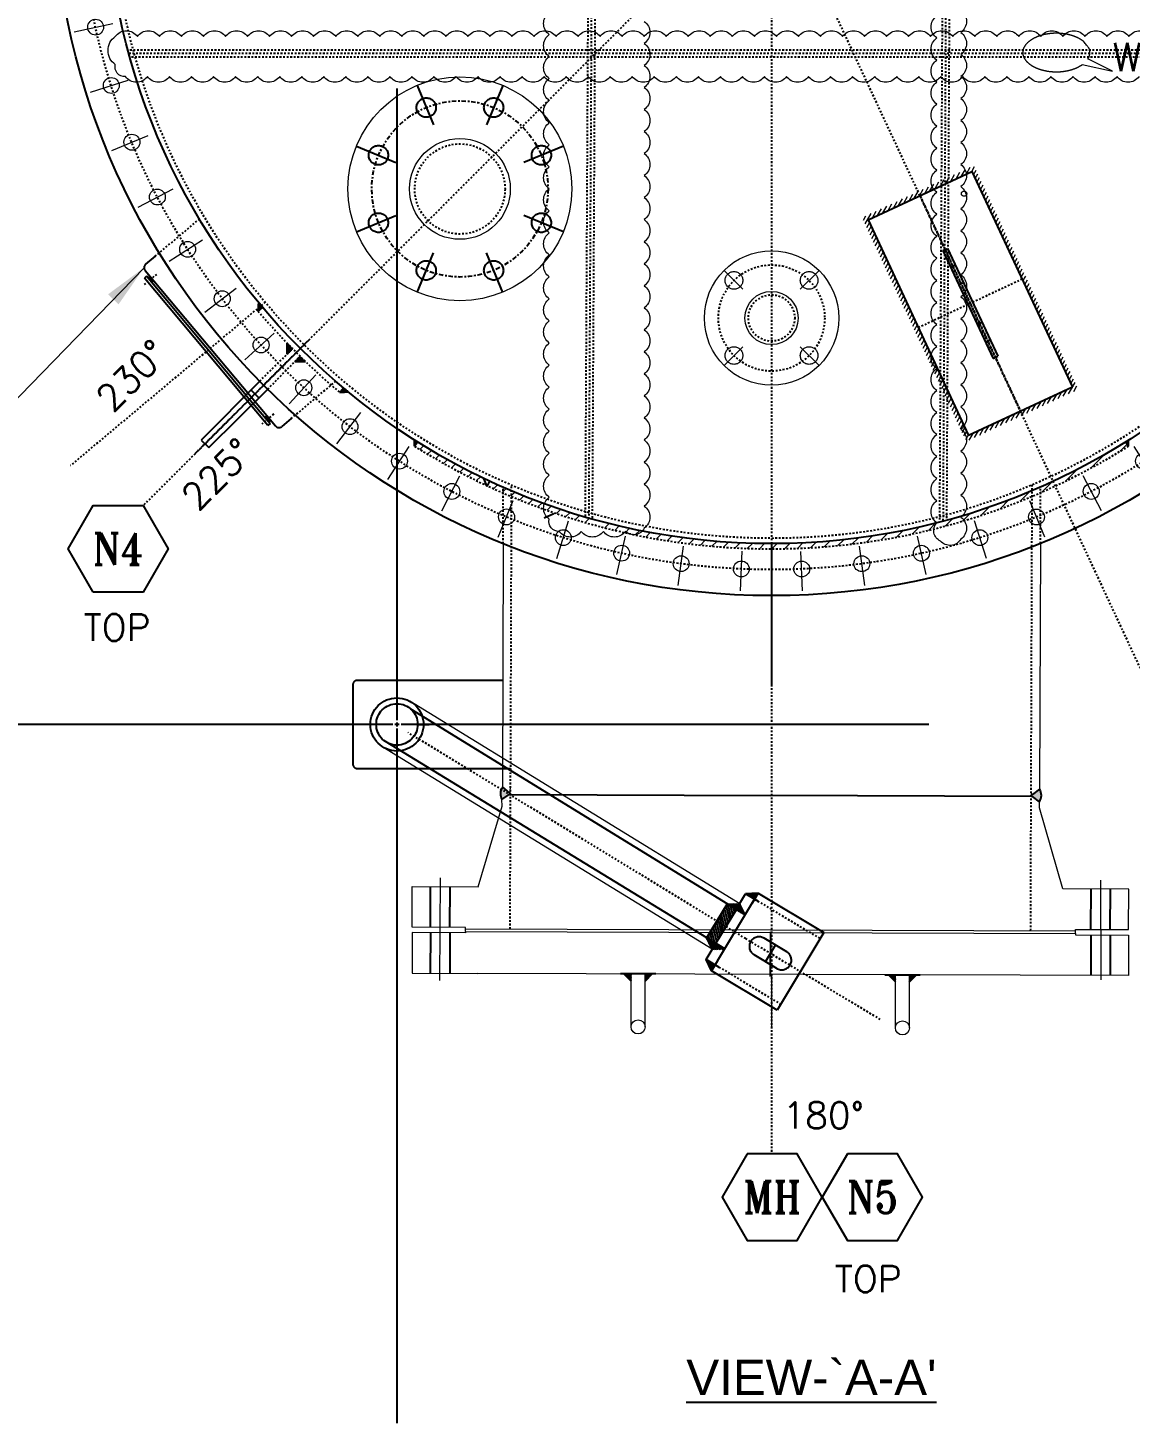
# Model space of a CAD drawing. Header units: inches. Extents: x 26960 to 35074, y -20333 to -19295.
# Drawn here: x 27244.2 to 27306.7, y -19466.1 to -19386.9 of the extents above; entities that cross this region are included whole.
import ezdxf
from ezdxf.enums import TextEntityAlignment as Align

# ---------------------------------------------------------------- set-up
doc = ezdxf.new("R2010")
doc.units = ezdxf.units.IN
doc.header["$LTSCALE"] = 200
doc.header["$MEASUREMENT"] = 0
for name, pattern in [('CENTER', [2, 1.25, -0.25, 0.25, -0.25]), ('CENTER2', [1.125, 0.75, -0.125, 0.125, -0.125]), ('DASHED', [0.75, 0.5, -0.25]), ('DASHED2', [0.375, 0.25, -0.125]), ('HIDDEN2', [0.1875, 0.125, -0.0625]), ('PHANTOM2', [31.75, 15.875, -3.175, 3.175, -3.175, 3.175, -3.175])]:
    doc.linetypes.add(name, pattern=pattern)
for name, color, linetype, lineweight in [('1 (CEN)', 1, 'CENTER2', 9), ('AM_5', 3, 'Continuous', 15), ('B-OBJ', 7, 'Continuous', 13), ('DRAWING', 7, 'Continuous', 25), ('EQUIPMENT', 4, 'Continuous', 13), ('HAT', 8, 'Continuous', 9), ('OBJECT', 7, 'Continuous', 18)]:
    doc.layers.add(name, color=color, linetype=linetype, lineweight=lineweight)
for name, color, linetype in [('6-6', 3, 'HIDDEN2'), ('CEN', 3, 'CENTER'), ('CENTER', 1, 'CENTER'), ('DIMENSION', 8, 'Continuous'), ('EQPT', 6, 'Continuous'), ('text', 3, 'Continuous'), ('WELD', 5, 'Continuous')]:
    doc.layers.add(name, color=color, linetype=linetype)
doc.styles.add('ARIAL', font='arial.ttf')
doc.styles.add('ROMANS', font='romans.shx')
doc.styles.add('ROMANT', font='romant.shx')
doc.styles.add('RS', font='ROMANS.shx', dxfattribs={"width": 0.8})
doc.dimstyles.new('VEP-5', dxfattribs={"dimscale": 0, "dimtxt": 2.5, "dimasz": 2.5, "dimexe": 1, "dimexo": 1, "dimgap": 1, "dimtad": 1, "dimdec": 0, "dimlfac": 20, "dimzin": 9, "dimdsep": 46, "dimtxsty": 'ROMANS', "dimcen": 0, "dimclrd": 256, "dimclre": 256, "dimclrt": 40, "dimadec": 0, "dimazin": 0, "dimtfac": 1, "dimtdec": 0, "dimtofl": 0, "dimtmove": 0, "dimatfit": 3, "dimfxl": 1.25, "dimlwd": -1, "dimlwe": -1, "dimarcsym": 0})
pattern_1 = [(194, (26583.121593, -20590.140154), (0.00756005924, -0.03032174145), []), (284, (26583.121593, -20590.140154), (0.03032174145, 0.00756005924), [])]
pattern_2 = [(315, (26883.91488, -21180.854013), (0.0220970869, 0.0220970869), []), (45, (26883.91488, -21180.854013), (-0.0220970869, 0.0220970869), [])]
pattern_3 = [(315, (26883.914705, -21180.905054), (0.0220970869, 0.0220970869), []), (45, (26883.914705, -21180.905054), (-0.0220970869, 0.0220970869), [])]

# ---------------------------------------------------------------- blocks, each defined once
blk = doc.blocks.new('*U67')
at = {"layer": 'B-OBJ', "color": 2}
blk.add_line((0, 22.4), (0, -22.4), dxfattribs=at)
at = {"layer": 'B-OBJ', "color": 7}
blk.add_circle((0, -2.4), 9, dxfattribs=at)
blk = doc.blocks.new('*U66')
at = {"layer": 'B-OBJ', "color": 0, "linetype": 'ByBlock', "lineweight": -2}
for p, rotation in [((-18960.8, -22948.2), 85), ((-18963.8, -23016.9), 90), ((-18960.8, -23085.5), 95), ((-18951.9, -23153.7), 99.99999999999999), ((-18937, -23220.8), 105), ((-18916.3, -23286.3), 110), ((-18890, -23349.8), 115), ((-18858.3, -23410.8), 120), ((-18821.4, -23468.8), 125), ((-18779.5, -23523.3), 130), ((-18733.1, -23574), 135), ((-18682.4, -23620.4), 140), ((-18627.9, -23662.3), 145), ((-18569.9, -23699.2), 150), ((-18508.9, -23730.9), 155), ((-18445.4, -23757.2), 160), ((-18379.9, -23777.9), 165), ((-17972, -23777.9), 194.9999999999999), ((-18312.8, -23792.8), 170), ((-18039.1, -23792.8), 190), ((-18244.6, -23801.8), 175), ((-18175.9, -23804.8), 180), ((-18107.3, -23801.8), 185)]:
    blk.add_blockref('*U67', p, dxfattribs=dict(at, rotation=rotation))
at = {"layer": 'B-OBJ', "color": 0, "linetype": 'ByBlock', "lineweight": -2, "transparency": 16777216}
for p, rotation in [((-18960.8, -22948.2), 85), ((-18960.8, -22948.2), 85), ((-18960.8, -22948.2), 85), ((-18963.8, -23016.9), 90), ((-18963.8, -23016.9), 90), ((-18963.8, -23016.9), 90), ((-18960.8, -23085.5), 95), ((-18960.8, -23085.5), 95), ((-18960.8, -23085.5), 95), ((-18951.9, -23153.7), 99.99999999999999), ((-18951.9, -23153.7), 99.99999999999999), ((-18951.9, -23153.7), 99.99999999999999), ((-18937, -23220.8), 105), ((-18937, -23220.8), 105), ((-18937, -23220.8), 105), ((-18916.3, -23286.3), 110), ((-18916.3, -23286.3), 110), ((-18916.3, -23286.3), 110), ((-18890, -23349.8), 115), ((-18890, -23349.8), 115), ((-18890, -23349.8), 115), ((-18858.3, -23410.8), 120), ((-18858.3, -23410.8), 120), ((-18858.3, -23410.8), 120), ((-18821.4, -23468.8), 125), ((-18821.4, -23468.8), 125), ((-18821.4, -23468.8), 125), ((-18779.5, -23523.3), 130), ((-18779.5, -23523.3), 130), ((-18779.5, -23523.3), 130), ((-18733.1, -23574), 135), ((-18733.1, -23574), 135), ((-18733.1, -23574), 135), ((-18682.4, -23620.4), 140), ((-18682.4, -23620.4), 140), ((-18682.4, -23620.4), 140), ((-18627.9, -23662.3), 145), ((-18627.9, -23662.3), 145), ((-18627.9, -23662.3), 145), ((-18569.9, -23699.2), 150), ((-18569.9, -23699.2), 150), ((-18569.9, -23699.2), 150), ((-18508.9, -23730.9), 155), ((-18508.9, -23730.9), 155), ((-18508.9, -23730.9), 155), ((-18445.4, -23757.2), 160), ((-18445.4, -23757.2), 160), ((-18445.4, -23757.2), 160), ((-18379.9, -23777.9), 165), ((-18379.9, -23777.9), 165), ((-18379.9, -23777.9), 165), ((-17972, -23777.9), 194.9999999999999), ((-17972, -23777.9), 194.9999999999999), ((-17972, -23777.9), 194.9999999999999), ((-18312.8, -23792.8), 170), ((-18312.8, -23792.8), 170), ((-18312.8, -23792.8), 170), ((-18039.1, -23792.8), 190), ((-18039.1, -23792.8), 190), ((-18039.1, -23792.8), 190), ((-18244.6, -23801.8), 175), ((-18244.6, -23801.8), 175), ((-18244.6, -23801.8), 175), ((-18175.9, -23804.8), 180), ((-18175.9, -23804.8), 180), ((-18175.9, -23804.8), 180), ((-18107.3, -23801.8), 185), ((-18107.3, -23801.8), 185), ((-18107.3, -23801.8), 185)]:
    blk.add_blockref('*U67', p, dxfattribs=dict(at, rotation=rotation))
blk = doc.blocks.new('*U70')
at = {"color": 2, "linetype": 'DASHED'}
for p, q in [((-127, 0), (-78.6, 0)), ((127, 0), (78.6, 0))]:
    blk.add_line(p, q, dxfattribs=at)
at = {"color": 7, "linetype": 'DASHED'}
for centre in [(-100, 0), (100, 0)]:
    blk.add_circle(centre, 11, dxfattribs=at)
blk = doc.blocks.new('*U69')
at = {"layer": 'CEN', "color": 0, "linetype": 'ByBlock', "lineweight": -2, "transparency": 16777216}
for rotation in [90, 270, 90, 270, 90, 270, 45, 135, 225, 315, 45, 135, 225, 315, 45, 135, 225, 315, 180, 180, 180]:
    blk.add_blockref('*U70', (-34758.3, -17869.5), dxfattribs=dict(at, rotation=rotation))
blk.add_blockref('*U70', (-34758.3, -17869.5), dxfattribs=at)
blk = doc.blocks.new('*U72')
at = {"color": 2, "linetype": 'DASHED'}
for p, q in [((76.2, 0), (46.05, 0)), ((-76.2, 0), (-46.05, 0))]:
    blk.add_line(p, q, dxfattribs=at)
at = {"color": 7, "linetype": 'DASHED'}
for centre in [(-60.3, 0), (60.3, 0)]:
    blk.add_circle(centre, 10, dxfattribs=at)
blk = doc.blocks.new('*U71')
at = {"layer": 'EQUIPMENT', "color": 0, "linetype": 'ByBlock', "lineweight": -2, "transparency": 16777216}
for rotation in [90, 270, 90, 270, 90, 270, 180, 180, 180]:
    blk.add_blockref('*U72', (-32478.1, -16289.6), dxfattribs=dict(at, rotation=rotation))
blk.add_blockref('*U72', (-32478.1, -16289.6), dxfattribs=at)
blk = doc.blocks.new('*U73')
at = {"color": 0, "linetype": 'CENTER2', "transparency": 16777216}
blk.add_line((0.004, 1.27), (-0.004, -1.27), dxfattribs=at)
blk = doc.blocks.new('*U74')
at = {"color": 0, "linetype": 'CENTER2', "transparency": 16777216}
for p, q in [((0, 0.235), (0, 39.636)), ((-30.18, 0), (-0.235, 0)), ((0.235, 0), (30.27, 0)), ((0, -36.075), (0, -0.235))]:
    blk.add_line(p, q, dxfattribs=at)
at = {"color": 0, "linetype": 'Continuous', "transparency": 16777216}
for p, q in [((-0.117, 0), (0.117, 0)), ((0, -0.117), (0, 0.117))]:
    blk.add_line(p, q, dxfattribs=at)
blk = doc.blocks.new('*D247')
at = {"layer": 'AM_5', "transparency": 16777216}
blk.add_line((27318.608, -19355.963), (27304.589, -19365.704), dxfattribs=at)
blk.add_solid([(27318.75, -19356.168), (27318.465, -19355.758), (27319.839, -19355.107)], dxfattribs=at)
at = {"layer": 'Defpoints', "color": 0, "transparency": 16777216}
for p in [(27319.839, -19355.107), (27252.913, -19401.611)]:
    blk.add_point(p, dxfattribs=at)
at = {"layer": 'AM_5', "color": 40, "transparency": 16777216, "insert": (27307.139, -19361.801), "char_height": 1.5, "attachment_point": 5, "rotation": 34.79354, "style": 'ROMANS'}
blk.add_mtext('%%c1630', dxfattribs=at)

msp = doc.modelspace()

# ---------------------------------------------------------------- hatches: boundary and pattern name
at = {"linetype": 'DASHED'}
h = msp.add_hatch(dxfattribs=at)
h.set_pattern_fill('ANSI37', color=5, scale=0.025, angle=269.8050376)
h.set_pattern_definition([(314.80503761, (28713.2045258, -20692.475068), (0.0022172149383, 0.002202176859), []), (44.80503761, (28713.2045258, -20692.475068), (-0.002202176859, 0.0022172149383), [])])
h.paths.add_polyline_path([(27301.57866, -19430.09538), (27301.18138, -19430.39809), (27301.10138, -19430.39781), (27301.10104, -19430.49781), (27301.18104, -19430.49809), (27301.57625, -19430.80349, 0.29584893)])
h.paths.add_polyline_path([(27271.49941, -19430.29304), (27271.12072, -19429.96737, 0.30301646), (27271.08125, -19430.67438), (27271.49394, -19430.39289), (27271.57371, -19430.39734), (27271.57405, -19430.29734)])
h = msp.add_hatch(dxfattribs=at)
h.set_pattern_fill('ANSI31', color=256, angle=58.9830004)
h.set_pattern_definition([(103.983, (26583.12159, -20590.14015), (-0.121295933, -0.03020425), [])])
h.paths.add_polyline_path([(27282.69436, -19438.53854), (27283.20695, -19438.84653), (27283.78637, -19437.88222), (27283.27378, -19437.57423)])
h.paths.add_polyline_path([(27284.36579, -19436.91791), (27283.8532, -19436.60991), (27283.27378, -19437.57423), (27283.78637, -19437.88222)])
at = {"layer": 'B-OBJ'}
h = msp.add_hatch(dxfattribs=at)
h.set_pattern_fill('ANSI31', color=0, scale=1.5, angle=15)
h.set_pattern_definition([(60, (0, -10.10045), (-0.1623797632, 0.09375), [])])
h.paths.add_polyline_path([(27294.69003, -19396.18822), (27291.51796, -19397.66739), (27297.43461, -19410.3557), (27300.60669, -19408.87653), (27300.50104, -19408.64995), (27297.55554, -19410.02346), (27291.85019, -19397.78831), (27294.79569, -19396.4148)])
h.paths.add_polyline_path([(27297.86211, -19394.70906), (27294.69003, -19396.18822), (27294.79569, -19396.4148), (27297.74119, -19395.04129), (27303.44654, -19407.27645), (27300.50104, -19408.64995), (27300.60669, -19408.87653), (27303.77877, -19407.39737)])
at = {"layer": 'HAT', "lineweight": 15}
h = msp.add_hatch(dxfattribs=at)
h.set_pattern_fill('ANSI31', color=2, scale=4.024083, angle=180, style=0)
h.set_pattern_definition([(225, (0, -3.93867), (0.3556820145, -0.3556820145), [])])
h.paths.add_polyline_path([(27302.4779, -19412.88935, 0.03101831), (27306.62614, -19410.63204), (27306.4667, -19410.37792, -0.03101831), (27302.35111, -19412.61746)])
h.paths.add_polyline_path([(27301.62612, -19413.2739, 0.00613252), (27302.4779, -19412.88935), (27302.35111, -19412.61746, -0.00526522), (27301.62612, -19412.94628)])
h.paths.add_polyline_path([(27301.15896, -19413.47424, 0.00333535), (27301.62612, -19413.2739), (27301.62612, -19412.94628, -0.00335878), (27301.16007, -19413.14804)])
h.paths.add_polyline_path([(27286.37614, -19416.45903, 0.09994611), (27301.15896, -19413.47424), (27301.16007, -19413.14804, -0.10079845), (27286.37614, -19416.15903)])
h.paths.add_polyline_path([(27276.42659, -19415.13696, 0.0661478), (27286.37614, -19416.45903), (27286.37614, -19416.15903, -0.06404373), (27276.81107, -19414.92882)])
h.paths.add_polyline_path([(27273.34518, -19414.16132, 0.02096923), (27276.39, -19415.12704), (27276.46835, -19414.83745, -0.02096732), (27273.44778, -19413.87941)])
h.paths.add_polyline_path([(27273.44778, -19413.87941, -0.01290507), (27271.63235, -19413.16507), (27271.63124, -19413.49018, 0.01207955), (27273.34518, -19414.16132)])
h.paths.add_polyline_path([(27271.63235, -19413.16507, -0.0035263), (27271.14288, -19412.95365), (27271.14288, -19413.28119, 0.00348555), (27271.63124, -19413.49018)])
h.paths.add_polyline_path([(27270.26207, -19412.88361, 0.00634142), (27271.14288, -19413.28119), (27271.14288, -19412.95365, -0.00547681), (27270.38874, -19412.61166)])
h.paths.add_polyline_path([(27266.12614, -19410.63204, 0.03063867), (27270.22202, -19412.86489), (27270.0606, -19412.45658, -0.02852495), (27266.28559, -19410.37792)])
at = {"layer": 'WELD'}
h = msp.add_hatch(dxfattribs=at)
h.set_pattern_fill('ANSI37', color=256, scale=0.25, angle=270)
h.set_pattern_definition([(315, (0, -10.10045), (0.022097086912, 0.022097086912), []), (45, (0, -10.10045), (-0.022097086912, 0.022097086912), [])])
h.paths.add_polyline_path([(27315.9714, -19401.87415, -0.00185527), (27315.79608, -19402.09313), (27316.00951, -19402.30634)])
h.paths.add_polyline_path([(27310.14231, -19407.75306, -0.00179368), (27309.9308, -19407.92282), (27310.35573, -19407.96628)])
h.paths.add_polyline_path([(27248.4867, -19382.35903), (27248.81743, -19382.6232, -0.00175769), (27248.78838, -19382.35903)])
h.paths.add_polyline_path([(27248.81743, -19374.09486), (27248.4867, -19374.35903), (27248.78838, -19374.35903, -0.00175769)])
h.paths.add_polyline_path([(27282.37614, -19340.46958), (27282.00516, -19340.8126, -0.00246882), (27282.37614, -19340.77126)])
h.paths.add_polyline_path([(27290.74713, -19340.8126), (27290.37614, -19340.46958), (27290.37614, -19340.77126, -0.00246882)])
h = msp.add_hatch(dxfattribs=at)
h.set_pattern_fill('ANSI37', color=256, scale=0.25, angle=205)
h.set_pattern_definition([(110, (43830.84235, -48463.692653), (-0.0293653944, -0.01068812948), []), (200, (43830.84235, -48463.692653), (0.01068812948, -0.0293653944), [])])
h.paths.add_polyline_path([(27259.93664, -19405.82891), (27259.33631, -19405.82868), (27259.63047, -19405.53037, 0.00280601)])
h.paths.add_polyline_path([(27258.90487, -19405.40227), (27258.90487, -19404.79523, 0.00284111), (27259.20659, -19405.10577)])
h.paths.add_polyline_path([(27257.25808, -19402.91021), (27257.28423, -19402.47378, 0.00234584), (27257.51187, -19402.74578), (27257.28253, -19402.93918, -0.00024872)])
h.paths.add_polyline_path([(27261.90555, -19407.54486), (27262.09849, -19407.31513, 0.00240038), (27262.37771, -19407.54698), (27261.93944, -19407.57324, -0.00029006)])
h = msp.add_hatch(dxfattribs=at)
h.set_pattern_fill('ANSI37', color=256, scale=0.25, angle=270)
h.set_pattern_definition([(315, (0, -3.93867), (0.022097086912, 0.022097086912), []), (45, (0, -3.93867), (-0.022097086912, 0.022097086912), [])])
h.paths.add_polyline_path([(27306.62614, -19410.63204), (27306.62614, -19410.27732, -0.00124692), (27306.4667, -19410.37792)])
h.paths.add_polyline_path([(27266.12614, -19410.63204), (27266.28559, -19410.37792, -0.00124692), (27266.12614, -19410.27732)])
h = msp.add_hatch(dxfattribs=at)
h.set_pattern_fill('ANSI37', color=256, scale=0.25, angle=149)
h.set_pattern_definition(pattern_1)
h.paths.add_polyline_path([(27282.66867, -19439.74238), (27282.97627, -19440.39153), (27283.18125, -19440.05038)])
h.paths.add_polyline_path([(27284.90407, -19436.02206), (27285.41665, -19436.33005), (27285.62164, -19435.9889)])
h = msp.add_hatch(dxfattribs=at)
h.set_pattern_fill('ANSI37', color=256, scale=0.25, angle=149)
h.set_pattern_definition(pattern_1)
h.paths.add_polyline_path([(27283.01101, -19439.17263), (27283.71954, -19439.15453), (27283.20695, -19438.84653)])
h.paths.add_polyline_path([(27282.69436, -19438.53854), (27283.01101, -19439.17263), (27283.20695, -19438.84653)])
h.paths.add_polyline_path([(27284.87837, -19437.2259), (27284.56173, -19436.59181), (27284.36579, -19436.91791)])
h.paths.add_polyline_path([(27283.8773, -19436.6093), (27284.36918, -19436.91226), (27284.56173, -19436.59181)])
h = msp.add_hatch(dxfattribs=at)
h.set_pattern_fill('ANSI37', color=256, scale=0.25, angle=270)
h.set_pattern_definition(pattern_2)
h.paths.add_polyline_path([(27278.00429, -19440.572), (27278.40429, -19440.572), (27278.40429, -19440.972)])
h = msp.add_hatch(dxfattribs=at)
h.set_pattern_fill('ANSI37', color=256, scale=0.25, angle=270)
h.set_pattern_definition(pattern_2)
h.paths.add_polyline_path([(27279.60429, -19440.572), (27279.20429, -19440.572), (27279.20429, -19440.972)])
h = msp.add_hatch(dxfattribs=at)
h.set_pattern_fill('ANSI37', color=256, scale=0.25, angle=270)
h.set_pattern_definition(pattern_3)
h.paths.add_polyline_path([(27293.00411, -19440.62304), (27293.40411, -19440.62304), (27293.40411, -19441.02304)])
h = msp.add_hatch(dxfattribs=at)
h.set_pattern_fill('ANSI37', color=256, scale=0.25, angle=270)
h.set_pattern_definition(pattern_3)
h.paths.add_polyline_path([(27294.60411, -19440.62304), (27294.20411, -19440.62304), (27294.20411, -19441.02304)])

# ---------------------------------------------------------------- linework, layer by layer
at = {"color": 7, "linetype": 'DASHED', "ltscale": 5e-05}
for p, q in [((27276.18977, -19341.91577, 0.22725), (27275.80187, -19414.69323, 0.22725)), ((27276.59035, -19341.80781, 0.22725), (27276.20128, -19414.80545, 0.22725)), ((27296.29023, -19341.89594, 0.22725), (27295.90098, -19414.92626, 0.22725)), ((27296.68964, -19342.00744, 0.22725), (27296.30156, -19414.81902, 0.22725)), ((27322.88368, -19388.15903, 0.22725), (27249.86861, -19388.15903, 0.22725)), ((27322.77395, -19388.55903, 0.22725), (27249.97834, -19388.55903, 0.22725)), ((27257.34412, -19406.93601, 0.22725), (27259.20659, -19405.10577, 0.22725)), ((27257.79742, -19407.38933, 0.22725), (27259.63047, -19405.53037, 0.22725))]:
    msp.add_line(p, q, dxfattribs=at)
at = {"color": 0, "linetype": 'DASHED'}
for p, q in [((27291.85019, -19397.78831, 0.22725), (27297.74119, -19395.04129, 0.22725)), ((27297.74119, -19395.04129, 0.22725), (27303.44654, -19407.27645, 0.22725)), ((27291.85019, -19397.78831, 0.22725), (27297.55554, -19410.02346, 0.22725)), ((27296.08608, -19399.53698, 0.22725), (27296.35797, -19399.4102, 0.22725)), ((27296.35797, -19399.4102, 0.22725), (27299.21065, -19405.52777, 0.22725)), ((27296.08608, -19399.53698, 0.22725), (27298.93875, -19405.65456, 0.22725)), ((27296.52066, -19400.46893, 0.22725), (27296.79255, -19400.34215, 0.22725)), ((27296.98414, -19401.46289, 0.22725), (27297.25604, -19401.3361, 0.22725)), ((27257.25495, -19402.96244, 0.22725), (27257.28486, -19402.46338, 0.22725)), ((27257.25495, -19402.96244, 0.22725), (27257.51187, -19402.74578, 0.22725)), ((27298.04069, -19403.72865, 0.22725), (27298.31258, -19403.60187, 0.22725)), ((27258.90487, -19405.40442, 0.22725), (27258.90487, -19404.79523, 0.22725)), ((27298.50418, -19404.72261, 0.22725), (27298.77607, -19404.59582, 0.22725)), ((27298.93875, -19405.65456, 0.22725), (27299.21065, -19405.52777, 0.22725)), ((27259.32913, -19405.82868, 0.22725), (27259.93664, -19405.82891, 0.22725)), ((27257.34412, -19406.93601, 0.22725), (27254.02275, -19410.28653, 0.22725)), ((27261.87866, -19407.57688, 0.22725), (27262.09849, -19407.31513, 0.22725)), ((27303.44654, -19407.27645, 0.22725), (27297.55554, -19410.02346, 0.22725)), ((27254.44702, -19410.7108, 0.22725), (27257.79742, -19407.38933, 0.22725)), ((27256.85603, -19407.45326, 0.22725), (27257.28029, -19407.87752, 0.22725)), ((27261.87866, -19407.57688, 0.22725), (27262.37771, -19407.54698, 0.22725)), ((27254.02275, -19410.28653, 0.22725), (27254.44702, -19410.7108, 0.22725)), ((27266.12614, -19410.63204, 0.22725), (27266.12614, -19410.27732, 0.22725)), ((27266.12614, -19410.63204, 0.22725), (27266.28559, -19410.37792, 0.22725)), ((27306.62614, -19410.63204, 0.22725), (27306.4667, -19410.37792, 0.22725)), ((27306.62614, -19410.63204, 0.22725), (27306.62614, -19410.27732, 0.22725)), ((27270.24441, -19412.92152, 0.22725), (27270.0606, -19412.45658, 0.22725)), ((27270.24441, -19412.92152, 0.22725), (27270.38874, -19412.61166, 0.22725)), ((27273.47011, -19414.69856, 0.22725), (27274.02222, -19414.44111, 0.22725)), ((27284.87837, -19437.2259, 0.22725), (27265.91673, -19425.54661, 0.22725)), ((27283.71954, -19439.15453, 0.22725), (27264.47115, -19427.39151, 0.22725)), ((27282.66867, -19439.74238, 0.22725), (27284.90407, -19436.02206, 0.22725)), ((27282.69436, -19438.53854, 0.22725), (27283.8532, -19436.60991, 0.22725)), ((27284.57189, -19436.59555, 0.22725), (27283.00084, -19439.16889, 0.22725)), ((27283.31001, -19439.83609, 0.22725), (27285.41665, -19436.33005, 0.22725)), ((27283.8532, -19436.60991, 0.22725), (27284.56173, -19436.59181, 0.22725)), ((27284.87837, -19437.2259, 0.22725), (27284.56173, -19436.59181, 0.22725)), ((27285.62164, -19435.9889, 0.22725), (27284.90407, -19436.02206, 0.22725)), ((27285.63095, -19436.45881, 0.22725), (27284.90407, -19436.02206, 0.22725)), ((27285.28789, -19436.54434, 0.22725), (27285.62164, -19435.9889, 0.22725)), ((27285.62164, -19435.9889, 0.22725), (27289.34868, -19438.22833, 0.22725)), ((27289.34868, -19438.22833, 0.22725), (27286.70331, -19442.63097, 0.22725)), ((27282.69436, -19438.53854, 0.22725), (27283.01101, -19439.17263, 0.22725)), ((27287.23781, -19439.31441, 0.22725), (27285.95206, -19438.54185, 0.22725)), ((27286.59493, -19438.92813, 0.22725), (27286.02839, -19439.87101, 0.22725)), ((27283.39555, -19440.17914, 0.22725), (27282.66867, -19439.74238, 0.22725)), ((27282.97627, -19440.39153, 0.22725), (27282.66867, -19439.74238, 0.22725)), ((27283.71954, -19439.15453, 0.22725), (27283.01101, -19439.17263, 0.22725)), ((27286.67127, -19440.25729, 0.22725), (27285.38552, -19439.48473, 0.22725)), ((27283.31001, -19439.83609, 0.22725), (27282.97627, -19440.39153, 0.22725)), ((27286.70331, -19442.63097, 0.22725), (27282.97627, -19440.39153, 0.22725))]:
    msp.add_line(p, q, dxfattribs=at)
at = {"color": 4, "linetype": 'DASHED', "ltscale": 0.0001}
for p, q in [((27271.14288, -19416.15467, 0.22725), (27271.14288, -19412.95365, 0.22725)), ((27301.62612, -19416.14792, 0.22725), (27301.62612, -19412.94628, 0.22725))]:
    msp.add_line(p, q, dxfattribs=at)
at = {"color": 3, "linetype": 'DASHED'}
for p, q in [((27271.1142, -19423.9164, 0.22725), (27262.87674, -19423.9164, 0.22725)), ((27262.62674, -19424.1664, 0.22725), (27262.62674, -19428.6664, 0.22725)), ((27266.30174, -19426.4164, 0.22725), (27266.95774, -19426.4164, 0.22725)), ((27262.86351, -19428.9164, 0.22725), (27271.57337, -19428.9164, 0.22725)), ((27262.87674, -19428.9164, 0.22725), (27265.12674, -19428.9164, 0.22725))]:
    msp.add_line(p, q, dxfattribs=at)
at = {"color": 0}
for p, q in [((27271.12072, -19429.96737, 0.22725), (27271.49941, -19430.29304, 0.22725)), ((27271.49941, -19430.29304, 0.22725), (27271.57405, -19430.2972, 0.22725)), ((27301.57866, -19430.09538, 0.22725), (27301.18138, -19430.39809, 0.22725)), ((27271.08125, -19430.67438, 0.22725), (27271.49383, -19430.39288, 0.22725)), ((27271.49383, -19430.39288, 0.22725), (27271.57371, -19430.39734, 0.22725)), ((27271.57371, -19430.39734, 0.22725), (27286.33737, -19430.44758, 0.22725)), ((27301.10104, -19430.49781, 0.22725), (27286.33737, -19430.44758, 0.22725)), ((27301.18104, -19430.49809, 0.22725), (27301.10104, -19430.49781, 0.22725)), ((27301.18138, -19430.39809, 0.22725), (27301.10138, -19430.39781, 0.22725)), ((27301.57625, -19430.80349, 0.22725), (27301.18104, -19430.49809, 0.22725))]:
    msp.add_line(p, q, dxfattribs=at)
at = {"linetype": 'DASHED', "ltscale": 0.001}
for p, q in [((27285.41665, -19436.33005, 0.22725), (27289.1437, -19438.56948, 0.22725)), ((27283.39555, -19440.17914, 0.22725), (27286.9083, -19442.28981, 0.22725))]:
    msp.add_line(p, q, dxfattribs=at)
for p, q in [((27278.00429, -19440.572, 0.22725), (27278.40429, -19440.972, 0.22725)), ((27279.60429, -19440.572, 0.22725), (27279.20429, -19440.972, 0.22725)), ((27293.00411, -19440.62304, 0.22725), (27293.40411, -19441.02304, 0.22725)), ((27294.60411, -19440.62304, 0.22725), (27294.20411, -19441.02304, 0.22725))]:
    msp.add_line(p, q)
at = {"elevation": 0.22725}
for points in [[(27247.89677, -19418.91821), (27246.47624, -19416.45777), (27247.89677, -19413.99733), (27250.73784, -19413.99733), (27252.15837, -19416.45777), (27250.73784, -19418.91821)], [(27284.99365, -19450.77379), (27283.57311, -19453.23422), (27284.99365, -19455.69466), (27287.83471, -19455.69466), (27289.25525, -19453.23422), (27287.83471, -19450.77379)], [(27290.67578, -19450.77379), (27289.25525, -19453.23422), (27290.67578, -19455.69466), (27293.51685, -19455.69466), (27294.93738, -19453.23422), (27293.51685, -19450.77379)]]:
    msp.add_lwpolyline(points, close=True, dxfattribs=at)
for radius in [40.75, 37.8]:
    msp.add_circle((27286.37614, -19378.35903, 0.22725), radius)
at = {"color": 7, "linetype": 'DASHED', "ltscale": 5e-05}
for centre, radius in [((27268.69847, -19396.0367, 0.22725), 2.56), ((27286.37614, -19403.35903, 0.22725), 1.315)]:
    msp.add_circle(centre, radius, dxfattribs=at)
at = {"color": 3, "linetype": 'DASHED'}
msp.add_circle((27265.12674, -19426.4164, 0.22725), 1.175, dxfattribs=at)
at = {"color": 7, "linetype": 'DASHED', "ltscale": 5e-05}
for centre, start, end in [((27286.38149, -19378.40119, 0.22725), 220.1396054, 229.9752159), ((27286.37614, -19378.35903, 0.22725), 237.8934064, 302.1065936)]:
    msp.add_arc(centre, 38.1, start, end, dxfattribs=at)
at = {"color": 3, "linetype": 'DASHED'}
for centre, start, end in [((27262.87674, -19424.1664, 0.22725), 90, 180), ((27262.87674, -19428.6664, 0.22725), 180, 270)]:
    msp.add_arc(centre, 0.25, start, end, dxfattribs=at)
at = {"color": 0}
for centre, start, end in [((27271.64613, -19430.3513, 0.22725), 143.8434478, 209.7666275), ((27301.03146, -19430.44758, 0.22725), 326.8434478, 32.7666275)]:
    msp.add_arc(centre, 0.65074, start, end, dxfattribs=at)
at = {"color": 0, "linetype": 'DASHED'}
for centre, start, end in [((27285.66879, -19439.01329, 0.22725), 59, 239), ((27286.95454, -19439.78585, 0.22725), 239, 59)]:
    msp.add_arc(centre, 0.55, start, end, dxfattribs=at)
at = {"layer": '1 (CEN)'}
for p, q in [((27267.55102, -19440.94036, 0.22725), (27267.58885, -19435.12381, 0.22725)), ((27305.07409, -19440.8995, 0.22725), (27305.05364, -19435.25129, 0.22725))]:
    msp.add_line(p, q, dxfattribs=at)
at = {"layer": '6-6', "ltscale": 2}
msp.add_circle((27265.12674, -19426.4164, 0.22725), 1.5075, dxfattribs=at)
at = {"layer": 'B-OBJ', "color": 8}
msp.add_line((27282.37863, -19415.94706, 0.22725), (27282.37863, -19415.94706, 0.22725), dxfattribs=at)
at = {"layer": 'B-OBJ', "color": 2}
for p, q in [((27284.57189, -19436.59555, 0.22725), (27265.85014, -19425.09381, 0.22725)), ((27283.00084, -19439.16889, 0.22725), (27264.33296, -19427.69799, 0.22725))]:
    msp.add_line(p, q, dxfattribs=at)
at = {"layer": 'B-OBJ', "color": 4}
msp.add_line((27286.37614, -19440.59777, 0.22725), (27286.37614, -19443.54777, 0.22725), dxfattribs=at)
at = {"layer": 'B-OBJ', "color": 6}
for points in [[(27297.1099, -19385.90699, -0.5206), (27297.1099, -19387.15699, -0.5206), (27297.1099, -19388.40699, -0.5206), (27297.1099, -19389.65699, -0.5206), (27297.1099, -19390.90699, -0.5206), (27297.1099, -19392.15699, -0.5206), (27297.1099, -19393.40699, -0.5206), (27297.1099, -19394.65699, -0.5206), (27297.1099, -19395.90699, -0.5206), (27297.1099, -19397.15699, -0.5206), (27297.1099, -19398.40699, -0.5206), (27297.1099, -19399.65699, -0.5206), (27297.1099, -19400.90699, -0.5206), (27297.1099, -19402.15699, -0.5206), (27297.1099, -19403.40699, -0.5206), (27297.1099, -19404.65699, -0.5206), (27297.1099, -19405.90699, -0.5206), (27297.1099, -19407.15699, -0.5206), (27297.1099, -19408.40699, -0.5206), (27297.1099, -19409.65699, -0.5206), (27297.1099, -19410.90699, -0.5206), (27297.1099, -19412.15699, -0.5206), (27297.1099, -19413.40699, -0.5206), (27297.1099, -19414.65699, -0.5206), (27297.1099, -19415.90699, -0.5206), (27295.9643, -19416.01139, -0.5206), (27295.7535, -19414.97219, -0.5206), (27295.7535, -19413.72219, -0.5206), (27295.7535, -19412.47219, -0.5206), (27295.7535, -19411.22219, -0.5206), (27295.7535, -19409.97219, -0.5206), (27295.7535, -19408.72219, -0.5206), (27295.7535, -19407.47219, -0.5206), (27295.7535, -19406.22219, -0.5206), (27295.7535, -19404.97219, -0.5206), (27295.7535, -19403.72219, -0.5206), (27295.7535, -19402.47219, -0.5206), (27295.7535, -19401.22219, -0.5206), (27295.7535, -19399.97219, -0.5206), (27295.7535, -19398.72219, -0.5206), (27295.7535, -19397.47219, -0.5206), (27295.7535, -19396.22219, -0.5206), (27295.7535, -19394.97219, -0.5206), (27295.7535, -19393.72219, -0.5206), (27295.7535, -19392.47219, -0.5206), (27295.7535, -19391.22219, -0.5206), (27295.7535, -19389.97219, -0.5206), (27295.7535, -19388.72219, -0.5206), (27295.7535, -19387.47219, -0.5206), (27295.7535, -19386.22219, -0.5206)], [(27279.15186, -19386.52864, -0.5206), (27279.15186, -19387.77864, -0.5206), (27279.15186, -19389.02864, -0.5206), (27279.15186, -19390.27864, -0.5206), (27279.15186, -19391.52864, -0.5206), (27279.15186, -19392.77864, -0.5206), (27279.15186, -19394.02864, -0.5206), (27279.15186, -19395.27864, -0.5206), (27279.15186, -19396.52864, -0.5206), (27279.15186, -19397.77864, -0.5206), (27279.15186, -19399.02864, -0.5206), (27279.15186, -19400.27864, -0.5206), (27279.15186, -19401.52864, -0.5206), (27279.15186, -19402.77864, -0.5206), (27279.15186, -19404.02864, -0.5206), (27279.15186, -19405.27864, -0.5206), (27279.15186, -19406.52864, -0.5206), (27279.15186, -19407.77864, -0.5206), (27279.15186, -19409.02864, -0.5206), (27279.15186, -19410.27864, -0.5206), (27279.15186, -19411.52864, -0.5206), (27279.15186, -19412.77864, -0.5206), (27279.15186, -19414.02864, -0.5206), (27279.15186, -19415.27864, -0.5206), (27278.08547, -19415.46226, -0.5206), (27276.83547, -19415.46226, -0.5206), (27275.58547, -19415.46226, -0.5206), (27274.33547, -19415.46226, -0.5206), (27273.7709, -19414.77682, -0.5206), (27273.7709, -19413.52682, -0.5206), (27273.7709, -19412.27682, -0.5206), (27273.7709, -19411.02682, -0.5206), (27273.7709, -19409.77682, -0.5206), (27273.7709, -19408.52682, -0.5206), (27273.7709, -19407.27682, -0.5206), (27273.7709, -19406.02682, -0.5206), (27273.7709, -19404.77682, -0.5206), (27273.7709, -19403.52682, -0.5206), (27273.7709, -19402.27682, -0.5206), (27273.7709, -19401.02682, -0.5206), (27273.7709, -19399.77682, -0.5206), (27273.7709, -19398.52682, -0.5206), (27273.7709, -19397.27682, -0.5206), (27273.7709, -19396.02682, -0.5206), (27273.7709, -19394.77682, -0.5206), (27273.7709, -19393.52682, -0.5206), (27273.7709, -19392.27682, -0.5206), (27273.7709, -19391.02682, -0.5206), (27273.7709, -19389.77682, -0.5206), (27273.7709, -19388.52682, -0.5206), (27273.7709, -19387.27682, -0.5206), (27273.7709, -19386.02682, -0.5206)], [(27307.2261, -19389.65679, -0.5206), (27305.9761, -19389.65679, -0.5206), (27304.7261, -19389.65679, -0.5206), (27303.4761, -19389.65679, -0.5206), (27302.2261, -19389.65679, -0.5206), (27300.9761, -19389.65679, -0.5206), (27299.7261, -19389.65679, -0.5206), (27298.4761, -19389.65679, -0.5206), (27297.2261, -19389.65679, -0.5206), (27295.9761, -19389.65679, -0.5206), (27294.7261, -19389.65679, -0.5206), (27293.4761, -19389.65679, -0.5206), (27292.2261, -19389.65679, -0.5206), (27290.9761, -19389.65679, -0.5206), (27289.7261, -19389.65679, -0.5206), (27288.4761, -19389.65679, -0.5206), (27287.2261, -19389.65679, -0.5206), (27285.9761, -19389.65679, -0.5206), (27284.7261, -19389.65679, -0.5206), (27283.4761, -19389.65679, -0.5206), (27282.2261, -19389.65679, -0.5206), (27280.9761, -19389.65679, -0.5206), (27279.7261, -19389.65679, -0.5206), (27278.4761, -19389.65679, -0.5206), (27277.2261, -19389.65679, -0.5206), (27275.9761, -19389.65679, -0.5206), (27274.7261, -19389.65679, -0.5206), (27273.4761, -19389.65679, -0.5206), (27272.2261, -19389.65679, -0.5206), (27270.9761, -19389.65679, -0.5206), (27269.7261, -19389.65679, -0.5206), (27268.4761, -19389.65679, -0.5206), (27267.2261, -19389.65679, -0.5206), (27265.9761, -19389.65679, -0.5206), (27264.7261, -19389.65679, -0.5206), (27263.4761, -19389.65679, -0.5206), (27262.2261, -19389.65679, -0.5206), (27260.9761, -19389.65679, -0.5206), (27259.7261, -19389.65679, -0.5206), (27258.4761, -19389.65679, -0.5206), (27257.2261, -19389.65679, -0.5206), (27255.9761, -19389.65679, -0.5206), (27254.7261, -19389.65679, -0.5206), (27253.4761, -19389.65679, -0.5206), (27252.2261, -19389.65679, -0.5206), (27250.9761, -19389.65679, -0.5206), (27249.7261, -19389.65679, -0.5206), (27249.1517, -19388.98119, -0.5206), (27249.1517, -19387.38479, -0.5206), (27250.4017, -19387.38479, -0.5206), (27251.6517, -19387.38479, -0.5206), (27252.9017, -19387.38479, -0.5206), (27254.1517, -19387.38479, -0.5206), (27255.4017, -19387.38479, -0.5206), (27256.6517, -19387.38479, -0.5206), (27257.9017, -19387.38479, -0.5206), (27259.1517, -19387.38479, -0.5206), (27260.4017, -19387.38479, -0.5206), (27261.6517, -19387.38479, -0.5206), (27262.9017, -19387.38479, -0.5206), (27264.1517, -19387.38479, -0.5206), (27265.4017, -19387.38479, -0.5206), (27266.6517, -19387.38479, -0.5206), (27267.9017, -19387.38479, -0.5206), (27269.1517, -19387.38479, -0.5206), (27270.4017, -19387.38479, -0.5206), (27271.6517, -19387.38479, -0.5206), (27272.9017, -19387.38479, -0.5206), (27274.1517, -19387.38479, -0.5206), (27275.4017, -19387.38479, -0.5206), (27276.6517, -19387.38479, -0.5206), (27277.9017, -19387.38479, -0.5206), (27279.1517, -19387.38479, -0.5206), (27280.4017, -19387.38479, -0.5206), (27281.6517, -19387.38479, -0.5206), (27282.9017, -19387.38479, -0.5206), (27284.1517, -19387.38479, -0.5206), (27285.4017, -19387.38479, -0.5206), (27286.6517, -19387.38479, -0.5206), (27287.9017, -19387.38479, -0.5206), (27289.1517, -19387.38479, -0.5206), (27290.4017, -19387.38479, -0.5206), (27291.6517, -19387.38479, -0.5206), (27292.9017, -19387.38479, -0.5206), (27294.1517, -19387.38479, -0.5206), (27295.4017, -19387.38479, -0.5206), (27296.6517, -19387.38479, -0.5206), (27297.9017, -19387.38479, -0.5206), (27299.1517, -19387.38479, -0.5206), (27300.4017, -19387.38479, -0.5206), (27301.6517, -19387.38479, -0.5206), (27302.9017, -19387.38479, -0.5206), (27304.1517, -19387.38479, -0.5206), (27305.4017, -19387.38479, -0.5206), (27306.6517, -19387.38479, -0.5206), (27307.9017, -19387.38479, -0.5206)]]:
    msp.add_lwpolyline(points, format="xyb", dxfattribs=at)
msp.add_circle((27297.299, -19396.30535), 0.15, dxfattribs=at)
at = {"layer": 'CEN', "color": 2, "linetype": 'CENTER'}
for p, q in [((27267.02933, -19437.92192, 0.22725), (27267.03715, -19435.62193, 0.22725)), ((27268.12932, -19437.92566, 0.22725), (27268.13715, -19435.62568, 0.22725)), ((27304.49411, -19438.0494, 0.22725), (27304.50194, -19435.74942, 0.22725)), ((27305.5941, -19438.05315, 0.22725), (27305.60193, -19435.75316, 0.22725)), ((27267.02827, -19438.23192, 0.22725), (27267.02045, -19440.53191, 0.22725)), ((27268.12827, -19438.23566, 0.22725), (27268.12044, -19440.53565, 0.22725)), ((27304.49306, -19438.3594, 0.22725), (27304.48523, -19440.65939, 0.22725)), ((27305.59305, -19438.36314, 0.22725), (27305.58522, -19440.66313, 0.22725))]:
    msp.add_line(p, q, dxfattribs=at)
at = {"layer": 'CENTER', "linetype": 'CENTER', "ltscale": 0.0001}
for p, q in [((27312.54117, -19434.4701, 0.22725), (27261.47762, -19324.96398, 0.22725)), ((27286.37614, -19335.26904, 0.22725), (27286.37614, -19424.26111, 0.22725)), ((27276.39007, -19341.8612, 0.22725), (27276.00157, -19414.74993, 0.22725)), ((27296.48994, -19341.9511, 0.22725), (27296.10127, -19414.87323, 0.22725)), ((27278.56282, -19386.17235, 0.22725), (27250.73784, -19413.99733, 0.22725)), ((27322.8294, -19388.35903, 0.22725), (27249.92289, -19388.35903, 0.22725)), ((27294.79569, -19396.4148, 0.22725), (27300.55175, -19408.75871, 0.22725)), ((27251.48103, -19400.88375, 0.22725), (27250.77555, -19401.47573, 0.22725)), ((27300.59386, -19401.15887, 0.22725), (27294.70286, -19403.90589, 0.22725)), ((27257.64948, -19402.46356, 0.22725), (27246.60863, -19411.72793, 0.22725)), ((27260.10155, -19404.63362, 0.22725), (27253.68234, -19411.05283, 0.22725)), ((27258.13415, -19408.81262, 0.22725), (27257.45827, -19409.37976, 0.22725)), ((27286.37614, -19416.15903, 0.22725), (27286.37614, -19450.77379, 0.22725)), ((27284.90815, -19438.56708, 0.22725), (27265.75455, -19426.8736, 0.22725)), ((27292.54002, -19443.15277, 0.22725), (27284.90815, -19438.56708, 0.22725))]:
    msp.add_line(p, q, dxfattribs=at)
msp.add_circle((27286.37614, -19378.35903, 0.22725), 39.275, dxfattribs=at)
at = {"layer": 'CENTER', "color": 6, "linetype": 'CENTER', "ltscale": 0.001}
msp.add_circle((27268.69847, -19396.0367, 0.22725), 5, dxfattribs=at)
at = {"layer": 'CENTER', "color": 6, "linetype": 'CENTER', "ltscale": 0.0001}
msp.add_circle((27286.37614, -19403.35903, 0.22725), 3.015, dxfattribs=at)
at = {"layer": 'DIMENSION', "color": 150, "linetype": 'DASHED2', "ltscale": 0.0002}
for p, q in [((27251.40981, -19399.85898, 0.22725), (27253.92693, -19397.74687, 0.22725)), ((27259.13098, -19409.06072, 0.22725), (27261.6481, -19406.9486, 0.22725))]:
    msp.add_line(p, q, dxfattribs=at)
at = {"layer": 'DIMENSION', "color": 150, "linetype": 'DASHED', "ltscale": 10}
for p, q in [((27251.40981, -19399.85898, 0.22725), (27250.86873, -19400.313, 0.22725)), ((27259.13098, -19409.06072, 0.22725), (27258.5899, -19409.51474, 0.22725))]:
    msp.add_line(p, q, dxfattribs=at)
at = {"layer": 'DIMENSION', "color": 2, "linetype": 'DASHED', "ltscale": 10}
for p, q in [((27250.91375, -19400.99388, 0.22725), (27250.79873, -19401.0904, 0.22725)), ((27257.92718, -19409.35217, 0.22725), (27257.81216, -19409.44868, 0.22725))]:
    msp.add_line(p, q, dxfattribs=at)
at = {"layer": 'DIMENSION', "color": 2, "linetype": 'DASHED'}
for p, q in [((27256.60191, -19407.77277, 0.22725), (27250.91375, -19400.99388, 0.22725)), ((27257.81216, -19409.44868, 0.22725), (27250.79873, -19401.0904, 0.22725)), ((27256.59785, -19407.76793, 0.22725), (27257.92718, -19409.35217, 0.22725))]:
    msp.add_line(p, q, dxfattribs=at)
at = {"layer": 'DIMENSION', "color": 6, "linetype": 'DASHED'}
for p, q in [((27251.11279, -19400.9928, 0.22725), (27251.05412, -19401.04203, 0.22725)), ((27251.05412, -19401.04203, 0.22725), (27250.96263, -19401.05214, 0.22725)), ((27251.25103, -19401.2767, 0.22725), (27251.05412, -19401.04203, 0.22725)), ((27251.25103, -19401.2767, 0.22725), (27251.22518, -19401.36504, 0.22725)), ((27251.3097, -19401.22747, 0.22725), (27251.25103, -19401.2767, 0.22725)), ((27257.7659, -19408.92167, 0.22725), (27257.70723, -19408.9709, 0.22725)), ((27257.70723, -19408.9709, 0.22725), (27257.61575, -19408.98101, 0.22725)), ((27257.70723, -19408.9709, 0.22725), (27257.90414, -19409.20557, 0.22725)), ((27257.90414, -19409.20557, 0.22725), (27257.8783, -19409.29391, 0.22725)), ((27257.96281, -19409.15634, 0.22725), (27257.90414, -19409.20557, 0.22725))]:
    msp.add_line(p, q, dxfattribs=at)
at = {"layer": 'DIMENSION', "linetype": 'DASHED', "ltscale": 0.0001}
for p, q in [((27271.54778, -19438.0173, 0.22725), (27271.63345, -19412.8395, 0.22725)), ((27301.07511, -19438.11777, 0.22725), (27301.16119, -19412.82136, 0.22725))]:
    msp.add_line(p, q, dxfattribs=at)
msp.add_circle((27286.37614, -19378.35903, 0.22725), 37.5, dxfattribs=at)
at = {"layer": 'DIMENSION', "color": 150, "linetype": 'DASHED', "ltscale": 10}
for centre, start, end in [((27251.02942, -19400.50452, 0.22725), 130, 220), ((27258.4292, -19409.32323, 0.22725), 220, 310)]:
    msp.add_arc(centre, 0.25, start, end, dxfattribs=at)
at = {"layer": 'DRAWING'}
for p, q in [((27279.80429, -19440.572, 0.22725), (27277.80429, -19440.572, 0.22725)), ((27292.80411, -19440.62304, 0.22725), (27294.80411, -19440.62304, 0.22725))]:
    msp.add_line(p, q, dxfattribs=at)
at = {"layer": 'EQUIPMENT'}
for p, q in [((27271.14288, -19416.15467, 0.22725), (27271.12072, -19429.96737, 0.22725)), ((27301.62612, -19416.14792, 0.22725), (27301.57866, -19430.09538, 0.22725)), ((27271.55349, -19430.26511, 0.22725), (27271.573, -19429.91565, 0.22725)), ((27269.72964, -19435.6311, 0.22725), (27271.09524, -19431.04977, 0.22725)), ((27271.09524, -19431.04977, 0.22725), (27271.08125, -19430.67438, 0.22725)), ((27301.57506, -19431.15349, 0.22725), (27301.57625, -19430.80349, 0.22725)), ((27302.90945, -19435.744, 0.22725), (27301.57506, -19431.15349, 0.22725)), ((27265.99183, -19437.91839, 0.22725), (27265.99966, -19435.6184, 0.22725)), ((27265.99966, -19435.6184, 0.22725), (27269.72964, -19435.6311, 0.22725)), ((27306.63942, -19435.75669, 0.22725), (27302.90945, -19435.744, 0.22725)), ((27306.6316, -19438.05668, 0.22725), (27306.63942, -19435.75669, 0.22725)), ((27265.99078, -19438.22839, 0.22725), (27265.98295, -19440.52837, 0.22725)), ((27269.00826, -19438.23866, 0.22725), (27265.99078, -19438.22839, 0.22725)), ((27269.00932, -19437.92866, 0.22725), (27265.99183, -19437.91839, 0.22725)), ((27269.00853, -19438.15866, 0.22725), (27269.00826, -19438.23866, 0.22725)), ((27269.00853, -19438.15866, 0.22725), (27269.00904, -19438.00866, 0.22725)), ((27269.00853, -19438.15866, 0.22725), (27303.61333, -19438.27641, 0.22725)), ((27269.00904, -19438.00866, 0.22725), (27269.00932, -19437.92866, 0.22725)), ((27269.00904, -19438.00866, 0.22725), (27303.61384, -19438.12641, 0.22725)), ((27303.61333, -19438.27641, 0.22725), (27303.61384, -19438.12641, 0.22725)), ((27303.61384, -19438.12641, 0.22725), (27303.61412, -19438.04641, 0.22725)), ((27303.61412, -19438.04641, 0.22725), (27306.6316, -19438.05668, 0.22725)), ((27303.61333, -19438.27641, 0.22725), (27303.61306, -19438.35641, 0.22725)), ((27303.61306, -19438.35641, 0.22725), (27306.63054, -19438.36668, 0.22725)), ((27306.63054, -19438.36668, 0.22725), (27306.62272, -19440.66666, 0.22725)), ((27265.98295, -19440.52837, 0.22725), (27269.71293, -19440.54107, 0.22725)), ((27306.62272, -19440.66666, 0.22725), (27269.71293, -19440.54107, 0.22725))]:
    msp.add_line(p, q, dxfattribs=at)
for centre, radius in [((27268.69847, -19396.02642, 0.22725), 6.35001), ((27268.69847, -19396.0367, 0.22725), 2.8575), ((27286.37614, -19403.35903, 0.22725), 3.81), ((27286.37614, -19403.35903, 0.22725), 1.51)]:
    msp.add_circle(centre, radius, dxfattribs=at)
at = {"layer": 'OBJECT', "color": 211, "linetype": 'PHANTOM2', "lineweight": 15, "ltscale": 0.8}
for p, q in [((27304.00094, -19388.9846, 0.22725), (27305.71798, -19389.34654, 0.21714)), ((27305.71798, -19389.34654, 0.21714), (27304.3269, -19388.65599, 0.22725))]:
    msp.add_line(p, q, dxfattribs=at)
at = {"layer": 'OBJECT'}
for p, q in [((27278.40429, -19443.572, 0.22725), (27278.40429, -19440.572, 0.22725)), ((27279.20429, -19443.572, 0.22725), (27279.20429, -19440.572, 0.22725)), ((27293.40411, -19443.62304, 0.22725), (27293.40411, -19440.62304, 0.22725)), ((27294.20411, -19443.62304, 0.22725), (27294.20411, -19440.62304, 0.22725))]:
    msp.add_line(p, q, dxfattribs=at)
for centre in [(27278.80429, -19443.5721, 0.22725), (27293.80411, -19443.62904, 0.22725)]:
    msp.add_circle(centre, 0.4, dxfattribs=at)
at = {"layer": 'OBJECT', "color": 211, "linetype": 'PHANTOM2', "lineweight": 15, "ltscale": 0.8}
for points, knots in [([(27304.06798, -19387.66111, 0.22725), (27304.00898, -19387.61463, 0.22725), (27303.94299, -19387.57009, 0.22725), (27303.79861, -19387.48682, 0.22725), (27303.7203, -19387.44815, 0.22725), (27303.5533, -19387.37823, 0.22725), (27303.46469, -19387.347, 0.22725), (27303.2797, -19387.29323, 0.22725), (27303.18325, -19387.27067, 0.22725), (27302.96568, -19387.23152, 0.22725), (27302.8434, -19387.21702, 0.22725), (27302.5963, -19387.20238, 0.22725), (27302.47153, -19387.20228, 0.22725), (27302.22434, -19387.21643, 0.22725), (27302.10201, -19387.23071, 0.22725), (27301.86452, -19387.27294, 0.22725), (27301.74947, -19387.30089, 0.22725), (27301.55182, -19387.36256, 0.22725), (27301.46725, -19387.39415, 0.22725), (27301.30814, -19387.46419, 0.22725), (27301.23352, -19387.50266, 0.22725), (27301.0855, -19387.59128, 0.22725), (27301.0141, -19387.64238, 0.22725), (27300.88915, -19387.74884, 0.22725), (27300.83575, -19387.80411, 0.22725), (27300.75859, -19387.90172, 0.22725), (27300.73079, -19387.94368, 0.22725), (27300.68513, -19388.02723, 0.22725), (27300.66722, -19388.06884, 0.22725), (27300.64057, -19388.1512, 0.22725), (27300.63181, -19388.19194, 0.22725), (27300.62482, -19388.25435, 0.22725), (27300.6236, -19388.27614, 0.22725), (27300.6236, -19388.29793, 0.22725)], [3.81287636, 3.81287636, 3.81287636, 3.81287636, 3.96776311, 3.96776311, 4.12264987, 4.12264987, 4.27753662, 4.27753662, 4.43242338, 4.43242338, 4.61805262, 4.61805262, 4.80368185, 4.80368185, 4.98931109, 4.98931109, 5.17494033, 5.17494033, 5.32537774, 5.32537774, 5.47581515, 5.47581515, 5.64982037, 5.64982037, 5.82382559, 5.82382559, 5.95362737, 5.95362737, 6.08342916, 6.08342916, 6.21323095, 6.21323095, 6.28318531, 6.28318531, 6.28318531, 6.28318531]), ([(27300.6236, -19388.29793, 0.22725), (27300.6236, -19388.34641, 0.22725), (27300.62959, -19388.39499, 0.22725), (27300.65418, -19388.49305, 0.22725), (27300.6729, -19388.54276, 0.22725), (27300.71821, -19388.63088, 0.22725), (27300.74186, -19388.66914, 0.22725), (27300.79778, -19388.74546, 0.22725), (27300.83001, -19388.78349, 0.22725), (27300.91695, -19388.87257, 0.22725), (27300.97569, -19388.92314, 0.22725), (27301.09629, -19389.01055, 0.22725), (27301.15563, -19389.0482, 0.22725), (27301.2835, -19389.11898, 0.22725), (27301.35196, -19389.1521, 0.22725), (27301.49655, -19389.21269, 0.22725), (27301.57274, -19389.24021, 0.22725), (27301.75382, -19389.29578, 0.22725), (27301.86071, -19389.32173, 0.22725), (27302.081, -19389.36188, 0.22725), (27302.19431, -19389.37605, 0.22725), (27302.42357, -19389.39202, 0.22725), (27302.53943, -19389.39381, 0.22725), (27302.7698, -19389.38489, 0.22725), (27302.88429, -19389.37421, 0.22725), (27303.10786, -19389.34082, 0.22725), (27303.21704, -19389.31811, 0.22725), (27303.4382, -19389.25849, 0.22725), (27303.54918, -19389.22018, 0.22725), (27303.75501, -19389.13223, 0.22725), (27303.8499, -19389.08251, 0.22725), (27303.95758, -19389.0143, 0.22725), (27303.97963, -19388.99958, 0.22725), (27304.00094, -19388.9846, 0.22725)], [0, 0, 0, 0, 0.15565863, 0.15565863, 0.31131726, 0.31131726, 0.42978678, 0.42978678, 0.5482563, 0.5482563, 0.71224681, 0.71224681, 0.84644536, 0.84644536, 0.98064391, 0.98064391, 1.11484246, 1.11484246, 1.28739906, 1.28739906, 1.45995565, 1.45995565, 1.63251225, 1.63251225, 1.80506885, 1.80506885, 1.97762544, 1.97762544, 2.1700259, 2.1700259, 2.36242636, 2.36242636, 2.41402214, 2.41402214, 2.41402214, 2.41402214]), ([(27304.3269, -19388.65599, 0.22725), (27304.33428, -19388.64432, 0.22725), (27304.34126, -19388.63266, 0.22725), (27304.37398, -19388.5749, 0.22725), (27304.39405, -19388.52896, 0.22725), (27304.42309, -19388.43809, 0.22725), (27304.43979, -19388.3038, 0.22725), (27304.43856, -19388.25928, 0.22725), (27304.42576, -19388.16969, 0.22725), (27304.41415, -19388.12449, 0.22725), (27304.37061, -19388.01619, 0.22725), (27304.06798, -19387.66111, 0.22725)], [2.764859031, 2.764859031, 2.764859031, 2.764859031, 2.801031904, 2.801031904, 2.944273621, 2.944273621, 3.087515337, 3.230757054, 3.230757054, 3.37399877, 3.472046574, 3.472046574, 3.472046574, 3.472046574])]:
    msp.add_open_spline(points, degree=3, knots=knots, dxfattribs=at)
at = {"layer": 'text', "color": 150}
msp.add_line((27250.83791, -19400.66521, 0.22725), (27258.23769, -19409.48393, 0.22725), dxfattribs=at)

# ---------------------------------------------------------------- block references
at = {"color": 3, "linetype": 'CENTER2', "rotation": 180}
msp.add_blockref('*U74', (27265.12674, -19426.4164, 0.22725), dxfattribs=at)
at = {"color": 0, "linetype": 'CENTER2'}
msp.add_blockref('*U73', (27286.30675, -19439.44752, 0.22725), dxfattribs=at)
at = {"layer": 'B-OBJ', "color": 2, "xscale": 0.05000000000000001, "yscale": 0.05000000000000001, "zscale": 0.05000000000000001, "rotation": 17.49999999999999}
msp.add_blockref('*U66', (27807.0461, -18007.49998, 0.22725), dxfattribs=at)
at = {"layer": 'CEN', "color": 2, "linetype": 'CENTER', "xscale": 0.05000000000000002, "yscale": 0.05000000000000002, "zscale": 0.05000000000000002, "rotation": 22.5}
msp.add_blockref('*U69', (28532.40569, -17905.50362, 0.22725), dxfattribs=at)
at = {"layer": 'EQUIPMENT', "color": 2, "xscale": 0.05000000000000001, "yscale": 0.05000000000000001, "zscale": 0.05000000000000001, "rotation": 45}
msp.add_blockref('*U71', (27858.72506, -17679.158, 0.22725), dxfattribs=at)

# ---------------------------------------------------------------- texts
at = {"style": 'ROMANT', "width": 0.85}
for tag, p in [('N4', (27249.3173, -19416.45777, 0.22725)), ('MH', (27286.41418, -19453.23422, 0.22725)), ('N5', (27292.09631, -19453.23422, 0.22725))]:
    msp.add_attdef(tag, text='', height=1.8, dxfattribs=at).set_placement(p, align=Align.MIDDLE)
at = {"layer": 'EQPT', "style": 'ARIAL'}
msp.add_text("%%UVIEW-`A-A'", height=2, dxfattribs=at).set_placement((27288.63762, -19464.46158, 7.70581), align=Align.CENTER)
at = {"layer": 'OBJECT', "color": 3, "lineweight": 15, "style": 'RS'}
msp.add_text('W3', height=1.6, dxfattribs=at).set_placement((27305.71798, -19389.34654, 0.21714))
at = {"layer": 'text', "style": 'ROMANS'}
for s, p in [('230%%d', (27250.6182, -19407.15565)), ('225%%d', (27255.46178, -19412.74201, 0.22725))]:
    msp.add_text(s, height=1.5, rotation=44.8822194, dxfattribs=at).set_placement(p, align=Align.CENTER)
for p in [(27247.35349, -19421.66532), (27289.95773, -19458.62369, 0.22725)]:
    msp.add_text('TOP', height=1.5, dxfattribs=at).set_placement(p)
msp.add_text('180%%D', height=1.5, dxfattribs=at).set_placement((27289.31456, -19449.34448, 0.22725), align=Align.CENTER)

# ---------------------------------------------------------------- dimensions: what is measured, and where the dimension line sits
at = {"layer": 'AM_5'}
dim = msp.add_diameter_dim_2p(p1=(27252.91292, -19401.61097, 0.5767), p2=(27319.83937, -19355.10708, -0.1222), dimstyle='VEP-5', override={"dimscale": 1, "dimtxt": 1.5, "dimasz": 1.5}, dxfattribs=at)
dim.commit()
dim.dimension.update_dxf_attribs({"geometry": '*D247', "text_midpoint": (27308.1374, -19363.2382), "dimtype": 163})

# ---------------------------------------------------------------- leaders
at = {"layer": 'B-OBJ', "color": 2}
msp.add_leader([(27250.77942, -19400.50452, 0.22725), (27240.63893, -19410.9531, 0.22725), (27223.30671, -19411.01678, 0.22725)], dimstyle='VEP-5', override={"dimscale": 1, "dimgap": 1, "dimtad": 0}, dxfattribs=at)

doc.saveas('drawing.dxf')
